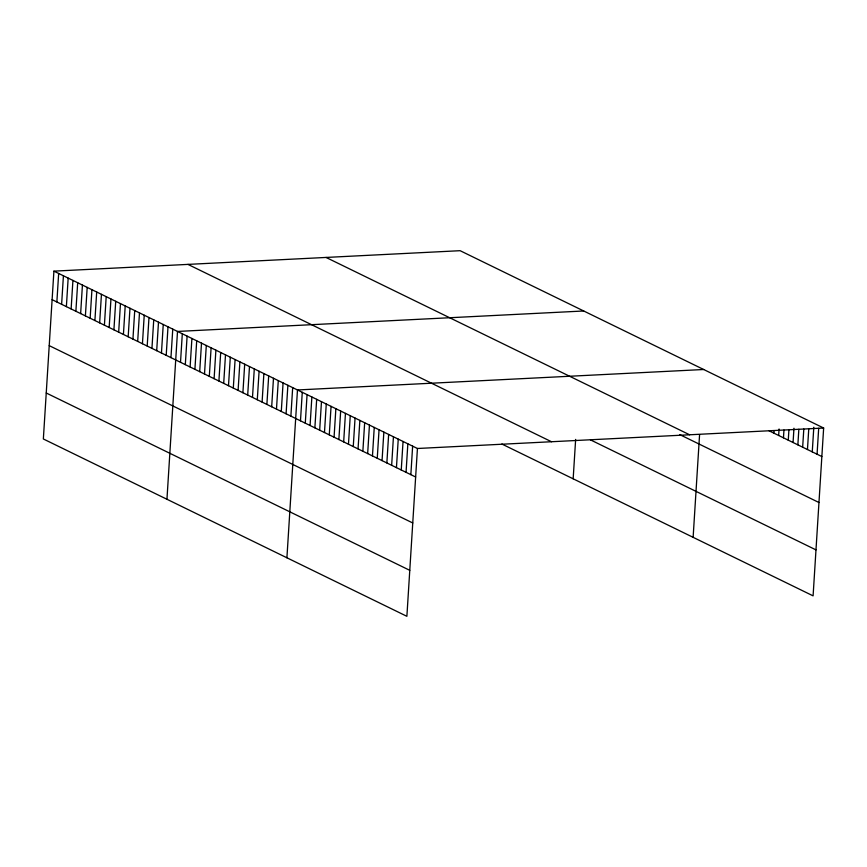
<?xml version="1.0" encoding="UTF-8"?>
<svg xmlns="http://www.w3.org/2000/svg" width="867" height="867" viewBox="0 0 867 867"><rect width="100%" height="100%" fill="white"/><g stroke="black" fill="none" stroke-linecap="round" stroke-linejoin="round"><path stroke-width="1.3" d="M53.906 271.143L43.35 438.973L406.883 616.307L417.439 448.488L53.906 271.143L460.117 250.693L823.65 428.027L813.094 595.857L501.852 444.023M56.864 301.987L58.663 273.463M61.622 304.306L63.421 275.782M66.38 306.625L68.168 278.101M71.127 308.945L72.926 280.42M75.884 311.264L77.683 282.74M80.642 313.583L82.43 285.059M85.389 315.902L87.188 287.378M90.146 318.222L91.935 289.697M94.904 320.541L96.692 292.016M99.651 322.86L101.45 294.336M104.408 325.179L106.197 296.655M109.166 327.498L110.954 298.974M113.913 329.818L115.712 301.293M118.671 332.137L120.459 303.613M123.417 334.456L125.216 305.932M128.175 336.775L129.974 308.251M132.933 339.095L134.721 310.57M137.68 341.414L139.479 312.889M142.437 343.733L144.236 315.209M147.195 346.052L148.983 317.528M151.942 348.371L153.741 319.847M156.699 350.691L158.498 322.166M161.457 352.999L163.245 324.486M166.204 355.318L168.003 326.805M170.962 357.637L172.761 329.124M166.952 499.262L177.507 331.443L583.719 310.982M180.509 362.298L182.308 333.784M185.31 364.639L187.109 336.125M190.111 366.979L191.91 338.466M194.912 369.32L196.701 340.807M199.703 371.661L201.502 343.148M204.504 374.002L206.303 345.489M209.305 376.343L211.104 347.83M214.106 378.684L215.894 350.17M218.907 381.025L220.695 352.511M223.697 383.366L225.496 354.852M228.498 385.707L230.297 357.193M233.299 388.048L235.098 359.534M238.1 390.388L239.888 361.875M242.901 392.729L244.689 364.216M247.691 395.07L249.49 366.557M252.492 397.411L254.291 368.898M257.293 399.752L259.081 371.239M262.094 402.093L263.882 373.579M266.884 404.434L268.683 375.92M271.685 406.775L273.484 378.261M276.486 409.116L278.285 380.602M281.287 411.457L283.075 382.943M286.088 413.797L287.877 385.284M290.878 416.138L292.678 387.625M286.912 557.784L297.479 389.966L703.69 369.505M300.481 420.82L302.269 392.307M305.282 423.161L307.07 394.648M310.072 425.502L311.871 396.988M314.873 427.843L316.672 399.329M319.674 430.184L321.473 401.67M324.475 432.525L326.263 404.011M329.276 434.866L331.064 406.352M334.066 437.206L335.865 408.693M338.867 439.547L340.666 411.034M343.668 441.888L345.456 413.375M348.469 444.229L350.257 415.716M353.259 446.57L355.058 418.057M358.06 448.911L359.859 420.397M362.861 451.252L364.66 422.738M367.662 453.593L369.45 425.079M372.463 455.934L374.251 427.42M377.253 458.275L379.052 429.761M382.054 460.615L383.853 432.102M386.855 462.956L388.644 434.443M391.656 465.297L393.445 436.784M396.447 467.638L398.246 439.125M401.248 469.979L403.047 441.466M406.049 472.32L407.848 443.806M410.85 474.661L412.638 446.147M573.163 478.812L575.645 439.406M693.123 537.334L699.571 434.8M773.873 433.142L774.036 430.552M778.664 435.483L779.075 429.002M783.465 437.824L783.952 430.043M788.266 440.165L788.916 429.794M793.067 442.506L793.966 428.244M797.868 444.847L798.843 429.284M802.658 447.188L803.807 429.035M807.459 449.529L808.77 428.786M812.26 451.87L813.81 427.236M817.061 454.21L818.686 428.287M417.439 448.488L823.65 428.027M769.072 430.801L821.851 456.551M326.068 257.445L689.601 434.779M679.804 434.638L818.968 502.524M590.449 439.862L815.988 549.884M187.955 264.392L551.488 441.737M52.118 299.668L415.651 477.002M49.224 345.64L412.757 522.974M46.244 393L409.777 570.334"/></g></svg>
